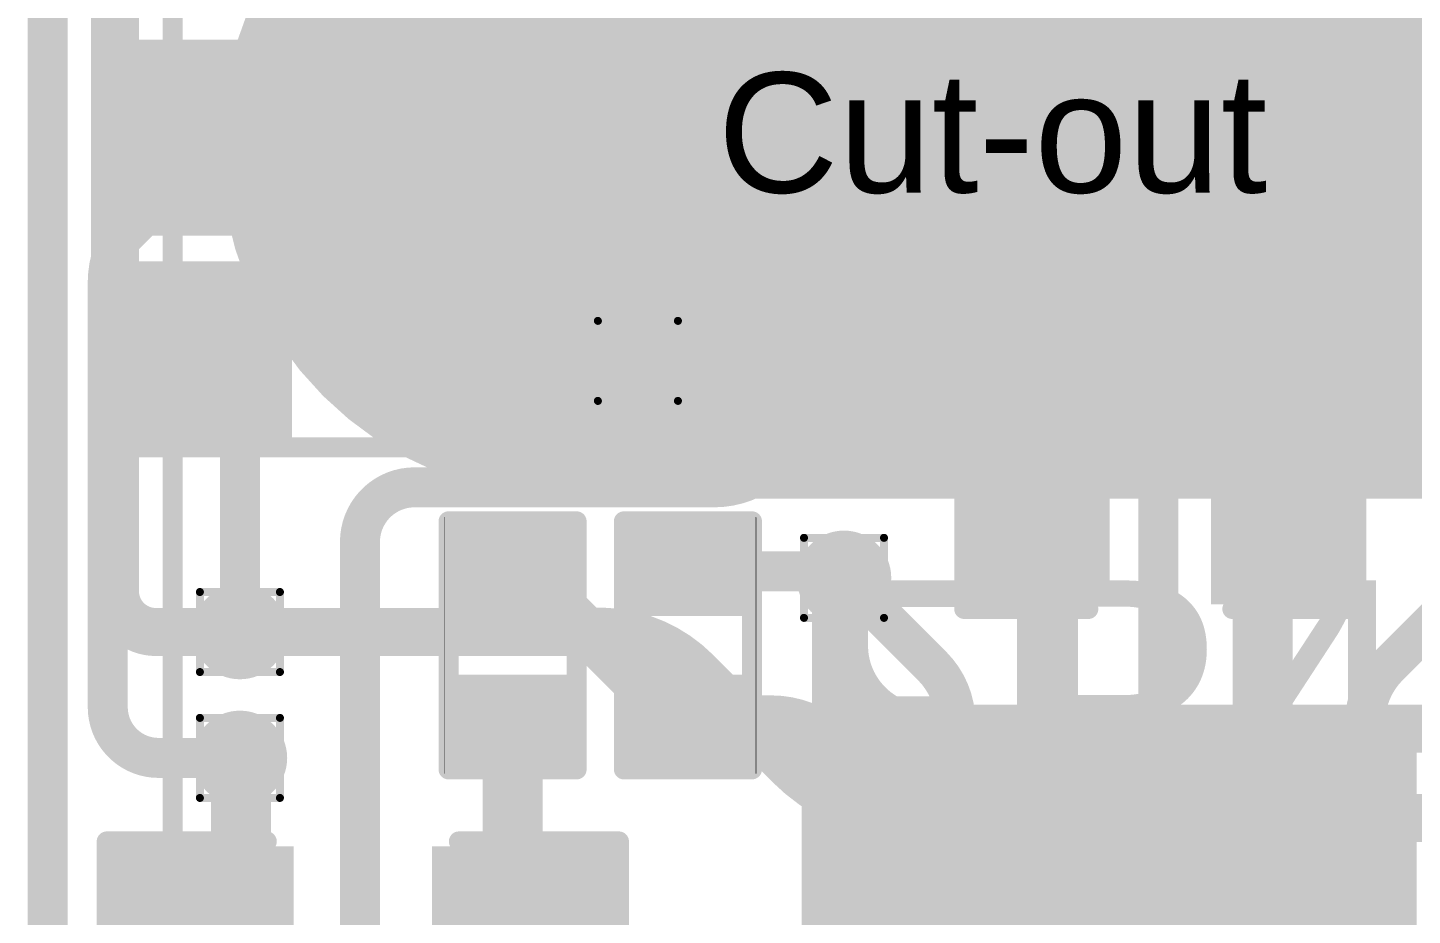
# Model space of a CAD drawing. Header units: inches. Extents: x 3 to 457, y -41 to 239.
# Drawn here: x 54.06 to 62.85, y 8.4 to 14.03 of the extents above; entities that cross this region are included whole.
import ezdxf

# ---------------------------------------------------------------- set-up
doc = ezdxf.new("R2010")
doc.units = ezdxf.units.IN
for name, color, linetype in [('Board Outline', 216, 'Continuous'), ('Bottom Layer', 5, 'Continuous'), ('Bottom Overlay', 54, 'Continuous'), ('Bottom Paste', 16, 'Continuous'), ('Bottom Solder', 6, 'Continuous'), ('Drill Drawing', 1, 'Continuous'), ('Fabrication', 76, 'Continuous'), ('Top Layer', 1, 'Continuous'), ('Top Overlay', 2, 'Continuous'), ('Top Paste', 8, 'Continuous'), ('Top Solder', 216, 'Continuous'), ('Via Holes', 16, 'Continuous')]:
    doc.layers.add(name, color=color, linetype=linetype)
doc.styles.add('Arial', font='', dxfattribs={"height": 0.2})
doc.styles.add('Arial Black_Bold', font='', dxfattribs={"height": 0.2})
doc.styles.get('Arial').set_extended_font_data('Arial')
doc.styles.get('Arial Black_Bold').set_extended_font_data('Arial Black', bold=True)

# ---------------------------------------------------------------- blocks, each defined once
blk = doc.blocks.new('S______B______10')
at = {"layer": 'Top Layer'}
for points in [[(-1.143, -0.4445), (-1.143, 0.4445), (-0.381, 0.4445), (-0.381, -0.4445)], [(0.381, -0.4445), (0.381, 0.4445), (1.143, 0.4445), (1.143, -0.4445)]]:
    blk.add_hatch(color=1, dxfattribs=at).paths.add_polyline_path(points)
at = {"layer": 'Top Paste'}
for points in [[(-1.143, -0.4445), (-1.143, 0.4445), (-0.381, 0.4445), (-0.381, -0.4445)], [(0.381, -0.4445), (0.381, 0.4445), (1.143, 0.4445), (1.143, -0.4445)]]:
    blk.add_hatch(color=8, dxfattribs=at).paths.add_polyline_path(points)
at = {"layer": 'Top Solder'}
for points in [[(-1.2446, -0.5461), (-1.2446, 0.5461), (-0.2794, 0.5461), (-0.2794, -0.5461)], [(0.2794, -0.5461), (0.2794, 0.5461), (1.2446, 0.5461), (1.2446, -0.5461)]]:
    blk.add_hatch(color=216, dxfattribs=at).paths.add_polyline_path(points)
at = {"layer": 'Top Overlay'}
for points in [[(-1.27, -0.5588, 0.127, 0.127, 0), (-1.27, 0.5588, 0.127, 0.127, 0)], [(-1.27, 0.5588, 0.127, 0.127, 0), (1.27, 0.5588, 0.127, 0.127, 0)], [(1.27, -0.5588, 0.127, 0.127, 0), (1.27, 0.5588, 0.127, 0.127, 0)], [(-1.27, -0.5588, 0.127, 0.127, 0), (1.27, -0.5588, 0.127, 0.127, 0)]]:
    blk.add_lwpolyline(points, format="xyseb", dxfattribs=at)
for points in [[(-1.30175, 0.5588, 0.0635, 0.0635, 1), (-1.23825, 0.5588, 0.0635, 0.0635, 1)], [(-1.30175, 0.5588, 0.0635, 0.0635, 1), (-1.23825, 0.5588, 0.0635, 0.0635, 1)], [(1.23825, 0.5588, 0.0635, 0.0635, 1), (1.30175, 0.5588, 0.0635, 0.0635, 1)], [(1.23825, 0.5588, 0.0635, 0.0635, 1), (1.30175, 0.5588, 0.0635, 0.0635, 1)], [(-1.30175, -0.5588, 0.0635, 0.0635, 1), (-1.23825, -0.5588, 0.0635, 0.0635, 1)], [(-1.30175, -0.5588, 0.0635, 0.0635, 1), (-1.23825, -0.5588, 0.0635, 0.0635, 1)], [(1.23825, -0.5588, 0.0635, 0.0635, 1), (1.30175, -0.5588, 0.0635, 0.0635, 1)], [(1.23825, -0.5588, 0.0635, 0.0635, 1), (1.30175, -0.5588, 0.0635, 0.0635, 1)]]:
    blk.add_lwpolyline(points, format="xyseb", close=True, dxfattribs=at)
blk = doc.blocks.new('S______B______11')
at = {"layer": 'Top Layer'}
for points in [[(-1.143, -0.4445), (-1.143, 0.4445), (-0.381, 0.4445), (-0.381, -0.4445)], [(0.381, -0.4445), (0.381, 0.4445), (1.143, 0.4445), (1.143, -0.4445)]]:
    blk.add_hatch(color=1, dxfattribs=at).paths.add_polyline_path(points)
at = {"layer": 'Top Paste'}
for points in [[(-1.143, -0.4445), (-1.143, 0.4445), (-0.381, 0.4445), (-0.381, -0.4445)], [(0.381, -0.4445), (0.381, 0.4445), (1.143, 0.4445), (1.143, -0.4445)]]:
    blk.add_hatch(color=8, dxfattribs=at).paths.add_polyline_path(points)
at = {"layer": 'Top Solder'}
for points in [[(-1.2446, -0.5461), (-1.2446, 0.5461), (-0.2794, 0.5461), (-0.2794, -0.5461)], [(0.2794, -0.5461), (0.2794, 0.5461), (1.2446, 0.5461), (1.2446, -0.5461)]]:
    blk.add_hatch(color=216, dxfattribs=at).paths.add_polyline_path(points)
at = {"layer": 'Top Overlay'}
for points in [[(-1.27, 0.5588, 0.127, 0.127, 0), (-1.27, -0.5588, 0.127, 0.127, 0)], [(1.27, 0.5588, 0.127, 0.127, 0), (-1.27, 0.5588, 0.127, 0.127, 0)], [(1.27, 0.5588, 0.127, 0.127, 0), (1.27, -0.5588, 0.127, 0.127, 0)], [(1.27, -0.5588, 0.127, 0.127, 0), (-1.27, -0.5588, 0.127, 0.127, 0)]]:
    blk.add_lwpolyline(points, format="xyseb", dxfattribs=at)
for points in [[(-1.30175, 0.5588, 0.0635, 0.0635, 1), (-1.23825, 0.5588, 0.0635, 0.0635, 1)], [(-1.30175, 0.5588, 0.0635, 0.0635, 1), (-1.23825, 0.5588, 0.0635, 0.0635, 1)], [(1.23825, 0.5588, 0.0635, 0.0635, 1), (1.30175, 0.5588, 0.0635, 0.0635, 1)], [(1.23825, 0.5588, 0.0635, 0.0635, 1), (1.30175, 0.5588, 0.0635, 0.0635, 1)], [(-1.30175, -0.5588, 0.0635, 0.0635, 1), (-1.23825, -0.5588, 0.0635, 0.0635, 1)], [(-1.30175, -0.5588, 0.0635, 0.0635, 1), (-1.23825, -0.5588, 0.0635, 0.0635, 1)], [(1.23825, -0.5588, 0.0635, 0.0635, 1), (1.30175, -0.5588, 0.0635, 0.0635, 1)], [(1.23825, -0.5588, 0.0635, 0.0635, 1), (1.30175, -0.5588, 0.0635, 0.0635, 1)]]:
    blk.add_lwpolyline(points, format="xyseb", close=True, dxfattribs=at)
blk = doc.blocks.new('SEMG_PAD_B_78')
at = {"layer": 'Bottom Layer'}
h = blk.add_hatch(color=5, dxfattribs=at)
edge = h.paths.add_edge_path()
edge.add_arc((-3.15, 0.0128), 2.1, 90, 270)
edge.add_line((-3.15, -2.0872), (3.15, -2.0872))
edge.add_arc((3.15, 0.0128), 2.1, 270, 450)
edge.add_line((3.15, 2.1128), (-3.15, 2.1128))
at = {"layer": 'Bottom Paste'}
h = blk.add_hatch(color=16, dxfattribs=at)
edge = h.paths.add_edge_path()
edge.add_arc((-3.15, 0.0128), 2.1, 90, 270)
edge.add_line((-3.15, -2.0872), (3.15, -2.0872))
edge.add_arc((3.15, 0.0128), 2.1, 270, 450)
edge.add_line((3.15, 2.1128), (-3.15, 2.1128))
at = {"layer": 'Bottom Solder'}
h = blk.add_hatch(color=6, dxfattribs=at)
edge = h.paths.add_edge_path()
edge.add_arc((-3.15, 0.0128), 2.2016, 90, 270)
edge.add_line((-3.15, -2.1888), (3.15, -2.1888))
edge.add_arc((3.15, 0.0128), 2.2016, 270, 450)
edge.add_line((3.15, 2.2144), (-3.15, 2.2144))
at = {"layer": 'Bottom Overlay'}
blk.add_lwpolyline([(5.6833, 10.9658, 0.127, 0.127, 0), (5.6833, -10.9656, 0.127, 0.127, 0)], format="xyseb", dxfattribs=at)
blk = doc.blocks.new('TSSOP_14_107')
at = {"layer": 'Top Layer'}
for points in [[(-3.65, 1.525), (-2.15, 1.525), (-2.15, 1.075), (-3.65, 1.075)], [(-3.65, 0.875), (-2.15, 0.875), (-2.15, 0.425), (-3.65, 0.425)], [(-3.65, 0.225), (-2.15, 0.225), (-2.15, -0.225), (-3.65, -0.225)], [(-3.65, -0.425), (-2.15, -0.425), (-2.15, -0.875), (-3.65, -0.875)], [(-3.65, -1.075), (-2.15, -1.075), (-2.15, -1.525), (-3.65, -1.525)], [(-3.65, -1.725), (-2.15, -1.725), (-2.15, -2.175), (-3.65, -2.175)]]:
    blk.add_hatch(color=1, dxfattribs=at).paths.add_polyline_path(points)
at = {"layer": 'Top Paste'}
for points in [[(-3.65, 1.525), (-2.15, 1.525), (-2.15, 1.075), (-3.65, 1.075)], [(-3.65, 0.875), (-2.15, 0.875), (-2.15, 0.425), (-3.65, 0.425)], [(-3.65, 0.225), (-2.15, 0.225), (-2.15, -0.225), (-3.65, -0.225)], [(-3.65, -0.425), (-2.15, -0.425), (-2.15, -0.875), (-3.65, -0.875)], [(-3.65, -1.075), (-2.15, -1.075), (-2.15, -1.525), (-3.65, -1.525)], [(-3.65, -1.725), (-2.15, -1.725), (-2.15, -2.175), (-3.65, -2.175)]]:
    blk.add_hatch(color=8, dxfattribs=at).paths.add_polyline_path(points)
at = {"layer": 'Top Solder'}
for points in [[(-3.7516, 1.6266), (-2.0484, 1.6266), (-2.0484, 0.9734), (-3.7516, 0.9734)], [(-3.7516, 0.9766), (-2.0484, 0.9766), (-2.0484, 0.3234), (-3.7516, 0.3234)], [(-3.7516, 0.3266), (-2.0484, 0.3266), (-2.0484, -0.3266), (-3.7516, -0.3266)], [(-3.7516, -0.3234), (-2.0484, -0.3234), (-2.0484, -0.9766), (-3.7516, -0.9766)], [(-3.7516, -0.9734), (-2.0484, -0.9734), (-2.0484, -1.6266), (-3.7516, -1.6266)], [(-3.7516, -1.6234), (-2.0484, -1.6234), (-2.0484, -2.2766), (-3.7516, -2.2766)]]:
    blk.add_hatch(color=216, dxfattribs=at).paths.add_polyline_path(points)
blk = doc.blocks.new('R___0402_164')
at = {"layer": 'Top Layer'}
for points in [[(-0.6985, -0.3175), (-0.6985, 0.3175), (-0.2413, 0.3175), (-0.2413, -0.3175)], [(0.2413, -0.3175), (0.2413, 0.3175), (0.6985, 0.3175), (0.6985, -0.3175)]]:
    blk.add_hatch(color=1, dxfattribs=at).paths.add_polyline_path(points)
at = {"layer": 'Top Paste'}
for points in [[(-0.6985, -0.3175), (-0.6985, 0.3175), (-0.2413, 0.3175), (-0.2413, -0.3175)], [(0.2413, -0.3175), (0.2413, 0.3175), (0.6985, 0.3175), (0.6985, -0.3175)]]:
    blk.add_hatch(color=8, dxfattribs=at).paths.add_polyline_path(points)
at = {"layer": 'Top Solder'}
for points in [[(-0.7535, -0.3725), (-0.7535, 0.3725), (-0.1863, 0.3725), (-0.1863, -0.3725)], [(0.1863, -0.3725), (0.1863, 0.3725), (0.7535, 0.3725), (0.7535, -0.3725)]]:
    blk.add_hatch(color=216, dxfattribs=at).paths.add_polyline_path(points)
at = {"layer": 'Top Overlay'}
for points in [[(0.7874, 0.4064, 0.127, 0.127, 0), (-0.7874, 0.4064, 0.127, 0.127, 0)], [(-0.7874, -0.4064, 0.127, 0.127, 0), (-0.7874, 0.4064, 0.127, 0.127, 0)], [(0.7874, -0.4064, 0.127, 0.127, 0), (0.7874, 0.4064, 0.127, 0.127, 0)], [(0.7874, -0.4064, 0.127, 0.127, 0), (-0.7874, -0.4064, 0.127, 0.127, 0)], [(0.8128, -0.4318, 0.00323, 0.00323, 0), (-0.8128, -0.4318, 0.00323, 0.00323, 0)]]:
    blk.add_lwpolyline(points, format="xyseb", dxfattribs=at)
for points in [[(-0.8191, 0.4064, 0.0635, 0.0635, 1), (-0.7556, 0.4064, 0.0635, 0.0635, 1)], [(-0.8191, 0.4064, 0.0635, 0.0635, 1), (-0.7556, 0.4064, 0.0635, 0.0635, 1)], [(0.7556, 0.4064, 0.0635, 0.0635, 1), (0.8191, 0.4064, 0.0635, 0.0635, 1)], [(0.7556, 0.4064, 0.0635, 0.0635, 1), (0.8191, 0.4064, 0.0635, 0.0635, 1)], [(-0.8191, -0.4064, 0.0635, 0.0635, 1), (-0.7556, -0.4064, 0.0635, 0.0635, 1)], [(-0.8191, -0.4064, 0.0635, 0.0635, 1), (-0.7556, -0.4064, 0.0635, 0.0635, 1)], [(0.7556, -0.4064, 0.0635, 0.0635, 1), (0.8191, -0.4064, 0.0635, 0.0635, 1)], [(0.7556, -0.4064, 0.0635, 0.0635, 1), (0.8191, -0.4064, 0.0635, 0.0635, 1)], [(-0.8136, -0.4318, 0.00161, 0.00161, 1), (-0.812, -0.4318, 0.00161, 0.00161, 1)], [(0.812, -0.4318, 0.00161, 0.00161, 1), (0.8136, -0.4318, 0.00161, 0.00161, 1)]]:
    blk.add_lwpolyline(points, format="xyseb", close=True, dxfattribs=at)
blk = doc.blocks.new('R___0402_169')
at = {"layer": 'Top Layer'}
for points in [[(-0.6985, -0.3175), (-0.6985, 0.3175), (-0.2413, 0.3175), (-0.2413, -0.3175)], [(0.2413, -0.3175), (0.2413, 0.3175), (0.6985, 0.3175), (0.6985, -0.3175)]]:
    blk.add_hatch(color=1, dxfattribs=at).paths.add_polyline_path(points)
at = {"layer": 'Top Paste'}
for points in [[(-0.6985, -0.3175), (-0.6985, 0.3175), (-0.2413, 0.3175), (-0.2413, -0.3175)], [(0.2413, -0.3175), (0.2413, 0.3175), (0.6985, 0.3175), (0.6985, -0.3175)]]:
    blk.add_hatch(color=8, dxfattribs=at).paths.add_polyline_path(points)
at = {"layer": 'Top Solder'}
for points in [[(-0.7535, -0.3725), (-0.7535, 0.3725), (-0.1863, 0.3725), (-0.1863, -0.3725)], [(0.1863, -0.3725), (0.1863, 0.3725), (0.7535, 0.3725), (0.7535, -0.3725)]]:
    blk.add_hatch(color=216, dxfattribs=at).paths.add_polyline_path(points)
at = {"layer": 'Top Overlay'}
for points in [[(-0.7874, 0.4064, 0.127, 0.127, 0), (0.7874, 0.4064, 0.127, 0.127, 0)], [(-0.7874, 0.4064, 0.127, 0.127, 0), (-0.7874, -0.4064, 0.127, 0.127, 0)], [(0.7874, 0.4064, 0.127, 0.127, 0), (0.7874, -0.4064, 0.127, 0.127, 0)], [(-0.7874, -0.4064, 0.127, 0.127, 0), (0.7874, -0.4064, 0.127, 0.127, 0)], [(-0.8128, -0.4318, 0.00323, 0.00323, 0), (0.8128, -0.4318, 0.00323, 0.00323, 0)]]:
    blk.add_lwpolyline(points, format="xyseb", dxfattribs=at)
for points in [[(-0.8191, 0.4064, 0.0635, 0.0635, 1), (-0.7556, 0.4064, 0.0635, 0.0635, 1)], [(-0.8191, 0.4064, 0.0635, 0.0635, 1), (-0.7556, 0.4064, 0.0635, 0.0635, 1)], [(0.7556, 0.4064, 0.0635, 0.0635, 1), (0.8191, 0.4064, 0.0635, 0.0635, 1)], [(0.7556, 0.4064, 0.0635, 0.0635, 1), (0.8191, 0.4064, 0.0635, 0.0635, 1)], [(-0.8191, -0.4064, 0.0635, 0.0635, 1), (-0.7556, -0.4064, 0.0635, 0.0635, 1)], [(-0.8191, -0.4064, 0.0635, 0.0635, 1), (-0.7556, -0.4064, 0.0635, 0.0635, 1)], [(0.7556, -0.4064, 0.0635, 0.0635, 1), (0.8191, -0.4064, 0.0635, 0.0635, 1)], [(0.7556, -0.4064, 0.0635, 0.0635, 1), (0.8191, -0.4064, 0.0635, 0.0635, 1)], [(-0.8136, -0.4318, 0.00161, 0.00161, 1), (-0.812, -0.4318, 0.00161, 0.00161, 1)], [(0.812, -0.4318, 0.00161, 0.00161, 1), (0.8136, -0.4318, 0.00161, 0.00161, 1)]]:
    blk.add_lwpolyline(points, format="xyseb", close=True, dxfattribs=at)
blk = doc.blocks.new('C___0805_259')
at = {"layer": 'Top Layer'}
for points in [[(-1.524, 0.762), (-0.508, 0.762), (-0.508, -0.762), (-1.524, -0.762)], [(0.508, 0.762), (1.524, 0.762), (1.524, -0.762), (0.508, -0.762)]]:
    blk.add_hatch(color=1, dxfattribs=at).paths.add_polyline_path(points)
at = {"layer": 'Top Paste'}
for points in [[(-1.524, 0.762), (-0.508, 0.762), (-0.508, -0.762), (-1.524, -0.762)], [(0.508, 0.762), (1.524, 0.762), (1.524, -0.762), (0.508, -0.762)]]:
    blk.add_hatch(color=8, dxfattribs=at).paths.add_polyline_path(points)
at = {"layer": 'Top Solder'}
for points in [[(-1.594, 0.832), (-0.438, 0.832), (-0.438, -0.832), (-1.594, -0.832)], [(0.438, 0.832), (1.594, 0.832), (1.594, -0.832), (0.438, -0.832)]]:
    blk.add_hatch(color=216, dxfattribs=at).paths.add_polyline_path(points)
at = {"layer": 'Top Overlay'}
for points in [[(-1.6256, 0.8636, 0.127, 0.127, 0), (-1.6256, -0.8636, 0.127, 0.127, 0)], [(-0.6096, 0.8636, 0.127, 0.127, 0), (-1.6256, 0.8636, 0.127, 0.127, 0)], [(1.6256, 0.8636, 0.127, 0.127, 0), (0.6096, 0.8636, 0.127, 0.127, 0)], [(1.6256, 0.8636, 0.127, 0.127, 0), (1.6256, -0.8636, 0.127, 0.127, 0)], [(-0.6096, -0.8636, 0.127, 0.127, 0), (-1.6256, -0.8636, 0.127, 0.127, 0)], [(1.6256, -0.8636, 0.127, 0.127, 0), (0.6096, -0.8636, 0.127, 0.127, 0)]]:
    blk.add_lwpolyline(points, format="xyseb", dxfattribs=at)
for points in [[(-1.6574, 0.8636, 0.0635, 0.0635, 1), (-1.5939, 0.8636, 0.0635, 0.0635, 1)], [(-1.6574, 0.8636, 0.0635, 0.0635, 1), (-1.5939, 0.8636, 0.0635, 0.0635, 1)], [(-0.6413, 0.8636, 0.0635, 0.0635, 1), (-0.5778, 0.8636, 0.0635, 0.0635, 1)], [(0.5779, 0.8636, 0.0635, 0.0635, 1), (0.6414, 0.8636, 0.0635, 0.0635, 1)], [(1.5938, 0.8636, 0.0635, 0.0635, 1), (1.6574, 0.8636, 0.0635, 0.0635, 1)], [(1.5938, 0.8636, 0.0635, 0.0635, 1), (1.6574, 0.8636, 0.0635, 0.0635, 1)], [(-1.6574, -0.8636, 0.0635, 0.0635, 1), (-1.5939, -0.8636, 0.0635, 0.0635, 1)], [(-1.6574, -0.8636, 0.0635, 0.0635, 1), (-1.5939, -0.8636, 0.0635, 0.0635, 1)], [(-0.6413, -0.8636, 0.0635, 0.0635, 1), (-0.5778, -0.8636, 0.0635, 0.0635, 1)], [(0.5779, -0.8636, 0.0635, 0.0635, 1), (0.6414, -0.8636, 0.0635, 0.0635, 1)], [(1.5938, -0.8636, 0.0635, 0.0635, 1), (1.6574, -0.8636, 0.0635, 0.0635, 1)], [(1.5938, -0.8636, 0.0635, 0.0635, 1), (1.6574, -0.8636, 0.0635, 0.0635, 1)]]:
    blk.add_lwpolyline(points, format="xyseb", close=True, dxfattribs=at)
blk = doc.blocks.new('C___0603_263')
at = {"layer": 'Top Layer'}
for points in [[(-0.381, 0.4445), (-0.381, -0.4445), (-1.143, -0.4445), (-1.143, 0.4445)], [(1.143, 0.4445), (1.143, -0.4445), (0.381, -0.4445), (0.381, 0.4445)]]:
    blk.add_hatch(color=1, dxfattribs=at).paths.add_polyline_path(points)
at = {"layer": 'Top Paste'}
for points in [[(-0.381, 0.4445), (-0.381, -0.4445), (-1.143, -0.4445), (-1.143, 0.4445)], [(1.143, 0.4445), (1.143, -0.4445), (0.381, -0.4445), (0.381, 0.4445)]]:
    blk.add_hatch(color=8, dxfattribs=at).paths.add_polyline_path(points)
at = {"layer": 'Top Solder'}
for points in [[(-0.321, 0.5045), (-0.321, -0.5045), (-1.203, -0.5045), (-1.203, 0.5045)], [(1.203, 0.5045), (1.203, -0.5045), (0.321, -0.5045), (0.321, 0.5045)]]:
    blk.add_hatch(color=216, dxfattribs=at).paths.add_polyline_path(points)
at = {"layer": 'Top Overlay'}
for points in [[(-0.4572, 0.5334, 0.127, 0.127, 0), (-1.2446, 0.5334, 0.127, 0.127, 0)], [(-1.2446, 0.5334, 0.127, 0.127, 0), (-1.2446, -0.5334, 0.127, 0.127, 0)], [(1.2446, 0.5334, 0.127, 0.127, 0), (0.4572, 0.5334, 0.127, 0.127, 0)], [(1.2446, 0.5334, 0.127, 0.127, 0), (1.2446, -0.5334, 0.127, 0.127, 0)], [(-0.4572, -0.5334, 0.127, 0.127, 0), (-1.2446, -0.5334, 0.127, 0.127, 0)], [(1.2446, -0.5334, 0.127, 0.127, 0), (0.4572, -0.5334, 0.127, 0.127, 0)]]:
    blk.add_lwpolyline(points, format="xyseb", dxfattribs=at)
for points in [[(-1.2764, 0.5334, 0.0635, 0.0635, 1), (-1.2128, 0.5334, 0.0635, 0.0635, 1)], [(-1.2764, 0.5334, 0.0635, 0.0635, 1), (-1.2128, 0.5334, 0.0635, 0.0635, 1)], [(-0.4889, 0.5334, 0.0635, 0.0635, 1), (-0.4254, 0.5334, 0.0635, 0.0635, 1)], [(0.4254, 0.5334, 0.0635, 0.0635, 1), (0.4889, 0.5334, 0.0635, 0.0635, 1)], [(1.2128, 0.5334, 0.0635, 0.0635, 1), (1.2764, 0.5334, 0.0635, 0.0635, 1)], [(1.2128, 0.5334, 0.0635, 0.0635, 1), (1.2764, 0.5334, 0.0635, 0.0635, 1)], [(-1.2764, -0.5334, 0.0635, 0.0635, 1), (-1.2128, -0.5334, 0.0635, 0.0635, 1)], [(-1.2764, -0.5334, 0.0635, 0.0635, 1), (-1.2128, -0.5334, 0.0635, 0.0635, 1)], [(-0.4889, -0.5334, 0.0635, 0.0635, 1), (-0.4254, -0.5334, 0.0635, 0.0635, 1)], [(0.4254, -0.5334, 0.0635, 0.0635, 1), (0.4889, -0.5334, 0.0635, 0.0635, 1)], [(1.2128, -0.5334, 0.0635, 0.0635, 1), (1.2764, -0.5334, 0.0635, 0.0635, 1)], [(1.2128, -0.5334, 0.0635, 0.0635, 1), (1.2764, -0.5334, 0.0635, 0.0635, 1)]]:
    blk.add_lwpolyline(points, format="xyseb", close=True, dxfattribs=at)
blk = doc.blocks.new('____0402_265')
at = {"layer": 'Top Layer'}
for points in [[(-0.6985, -0.3175), (-0.6985, 0.3175), (-0.2413, 0.3175), (-0.2413, -0.3175)], [(0.2413, -0.3175), (0.2413, 0.3175), (0.6985, 0.3175), (0.6985, -0.3175)]]:
    blk.add_hatch(color=1, dxfattribs=at).paths.add_polyline_path(points)
at = {"layer": 'Top Paste'}
for points in [[(-0.6985, -0.3175), (-0.6985, 0.3175), (-0.2413, 0.3175), (-0.2413, -0.3175)], [(0.2413, -0.3175), (0.2413, 0.3175), (0.6985, 0.3175), (0.6985, -0.3175)]]:
    blk.add_hatch(color=8, dxfattribs=at).paths.add_polyline_path(points)
at = {"layer": 'Top Solder'}
for points in [[(-0.7585, -0.3775), (-0.7585, 0.3775), (-0.1813, 0.3775), (-0.1813, -0.3775)], [(0.1813, -0.3775), (0.1813, 0.3775), (0.7585, 0.3775), (0.7585, -0.3775)]]:
    blk.add_hatch(color=216, dxfattribs=at).paths.add_polyline_path(points)
at = {"layer": 'Top Overlay'}
for points in [[(-0.7874, 0.4064, 0.127, 0.127, 0), (-0.7874, -0.4064, 0.127, 0.127, 0)], [(-0.2794, 0.4064, 0.127, 0.127, 0), (-0.7874, 0.4064, 0.127, 0.127, 0)], [(0.7874, 0.4064, 0.127, 0.127, 0), (0.2794, 0.4064, 0.127, 0.127, 0)], [(0.7874, 0.4064, 0.127, 0.127, 0), (0.7874, -0.4064, 0.127, 0.127, 0)], [(-0.2794, -0.4064, 0.127, 0.127, 0), (-0.7874, -0.4064, 0.127, 0.127, 0)], [(0.7874, -0.4064, 0.127, 0.127, 0), (0.2794, -0.4064, 0.127, 0.127, 0)]]:
    blk.add_lwpolyline(points, format="xyseb", dxfattribs=at)
for points in [[(-0.8191, 0.4064, 0.0635, 0.0635, 1), (-0.7556, 0.4064, 0.0635, 0.0635, 1)], [(-0.8191, 0.4064, 0.0635, 0.0635, 1), (-0.7556, 0.4064, 0.0635, 0.0635, 1)], [(-0.3111, 0.4064, 0.0635, 0.0635, 1), (-0.2477, 0.4064, 0.0635, 0.0635, 1)], [(0.2477, 0.4064, 0.0635, 0.0635, 1), (0.3112, 0.4064, 0.0635, 0.0635, 1)], [(0.7556, 0.4064, 0.0635, 0.0635, 1), (0.8191, 0.4064, 0.0635, 0.0635, 1)], [(0.7556, 0.4064, 0.0635, 0.0635, 1), (0.8191, 0.4064, 0.0635, 0.0635, 1)], [(-0.8191, -0.4064, 0.0635, 0.0635, 1), (-0.7556, -0.4064, 0.0635, 0.0635, 1)], [(-0.8191, -0.4064, 0.0635, 0.0635, 1), (-0.7556, -0.4064, 0.0635, 0.0635, 1)], [(-0.3111, -0.4064, 0.0635, 0.0635, 1), (-0.2477, -0.4064, 0.0635, 0.0635, 1)], [(0.2477, -0.4064, 0.0635, 0.0635, 1), (0.3112, -0.4064, 0.0635, 0.0635, 1)], [(0.7556, -0.4064, 0.0635, 0.0635, 1), (0.8191, -0.4064, 0.0635, 0.0635, 1)], [(0.7556, -0.4064, 0.0635, 0.0635, 1), (0.8191, -0.4064, 0.0635, 0.0635, 1)]]:
    blk.add_lwpolyline(points, format="xyseb", close=True, dxfattribs=at)

msp = doc.modelspace()

# ---------------------------------------------------------------- hatches: boundary and pattern name
at = {"layer": 'Bottom Layer'}
h = msp.add_hatch(color=5, dxfattribs=at)
edge = h.paths.add_edge_path()
edge.add_arc((57.934, 11.9183), 0.3, 0, 360)
h = msp.add_hatch(color=5, dxfattribs=at)
edge = h.paths.add_edge_path()
edge.add_arc((59.2421, 10.541), 0.3, 0, 360)
h = msp.add_hatch(color=5, dxfattribs=at)
edge = h.paths.add_edge_path()
edge.add_arc((55.4079, 10.1972), 0.3, 0, 360)
h = msp.add_hatch(color=5, dxfattribs=at)
edge = h.paths.add_edge_path()
edge.add_arc((55.4079, 9.398), 0.3, 0, 360)
at = {"layer": 'Top Layer'}
msp.add_hatch(color=1, dxfattribs=at).paths.add_polyline_path([(61.9484, 12.4136), (62.5898, 12.4136), (62.5898, 13.0486), (61.9484, 13.0486)])
h = msp.add_hatch(color=1, dxfattribs=at)
edge = h.paths.add_edge_path()
edge.add_arc((57.934, 11.9183), 0.3, 0, 360)
h = msp.add_hatch(color=1, dxfattribs=at)
edge = h.paths.add_edge_path()
edge.add_arc((59.2421, 10.541), 0.3, 0, 360)
h = msp.add_hatch(color=1, dxfattribs=at)
edge = h.paths.add_edge_path()
edge.add_arc((55.4079, 10.1972), 0.3, 0, 360)
h = msp.add_hatch(color=1, dxfattribs=at)
edge = h.paths.add_edge_path()
edge.add_arc((55.4079, 9.398), 0.3, 0, 360)
at = {"layer": 'Via Holes'}
h = msp.add_hatch(color=7, dxfattribs=at)
edge = h.paths.add_edge_path()
edge.add_arc((57.934, 11.9183), 0.15, 0, 360)
h = msp.add_hatch(color=7, dxfattribs=at)
edge = h.paths.add_edge_path()
edge.add_arc((59.2421, 10.541), 0.15, 0, 360)
h = msp.add_hatch(color=7, dxfattribs=at)
edge = h.paths.add_edge_path()
edge.add_arc((55.4079, 10.1972), 0.15, 0, 360)
h = msp.add_hatch(color=7, dxfattribs=at)
edge = h.paths.add_edge_path()
edge.add_arc((55.4079, 9.398), 0.15, 0, 360)

# ---------------------------------------------------------------- linework, layer by layer
at = {"layer": 'Board Outline'}
msp.add_lwpolyline([(54.1879, 2.3169, 0.127, 0.127, 0), (54.188, 24.1726, 0.127, 0.127, 0)], format="xyseb", dxfattribs=at)
at = {"layer": 'Bottom Layer'}
for points in [[(54.6145, 10.4572, 0.3048, 0.3048, 0), (54.6145, 16.9572, 0.3048, 0.3048, 0)], [(59.2421, 10.1105, 0.3048, 0.3048, 0), (59.2421, 10.541, 0.3048, 0.3048, 0)], [(54.8745, 10.1972, 0.3048, 0.3048, -0.414214), (54.6145, 10.4572, 0.3048, 0.3048, 0)], [(54.8745, 10.1972, 0.3048, 0.3048, 0), (55.4079, 10.1972, 0.3048, 0.3048, 0)], [(55.4079, 10.1972, 0.3048, 0.3048, 0), (57.6117, 10.1972, 0.3048, 0.3048, 0)], [(57.6117, 10.1972, 0.3048, 0.3048, 0), (57.6547, 10.1989, 0.3048, 0.3048, 0)], [(57.6547, 10.1989, 0.3048, 0.3048, -0.209443), (58.3021, 9.9458, 0.3048, 0.3048, 0)], [(59.7679, 9.5846, 0.3048, 0.3048, -0.414214), (59.2421, 10.1105, 0.3048, 0.3048, 0)], [(58.3021, 9.9458, 0.3048, 0.3048, 0), (58.8931, 9.3548, 0.3048, 0.3048, 0)], [(59.7679, 9.5846, 0.3048, 0.3048, 0), (65.4148, 9.5846, 0.3048, 0.3048, 0)], [(55.4148, 6.1881, 0.381, 0.381, 0), (55.4148, 9.398, 0.381, 0.381, 0)], [(59.7059, 9.017, 0.3048, 0.3048, -0.199559), (58.8931, 9.3549, 0.3048, 0.3048, 0)], [(59.7059, 9.017, 0.3048, 0.3048, 0), (64.6535, 9.017, 0.3048, 0.3048, 0)]]:
    msp.add_lwpolyline(points, format="xyseb", dxfattribs=at)
for points in [[(59.1659, 10.541, 0.1524, 0.1524, 1), (59.3183, 10.541, 0.1524, 0.1524, 1)], [(54.5383, 10.4572, 0.1524, 0.1524, 1), (54.6907, 10.4572, 0.1524, 0.1524, 1)], [(54.5383, 10.4572, 0.1524, 0.1524, 1), (54.6907, 10.4572, 0.1524, 0.1524, 1)], [(54.7983, 10.1972, 0.1524, 0.1524, 1), (54.9507, 10.1972, 0.1524, 0.1524, 1)], [(54.7983, 10.1972, 0.1524, 0.1524, 1), (54.9507, 10.1972, 0.1524, 0.1524, 1)], [(55.3317, 10.1972, 0.1524, 0.1524, 1), (55.4841, 10.1972, 0.1524, 0.1524, 1)], [(55.3317, 10.1972, 0.1524, 0.1524, 1), (55.4841, 10.1972, 0.1524, 0.1524, 1)], [(57.5355, 10.1972, 0.1524, 0.1524, 1), (57.6879, 10.1972, 0.1524, 0.1524, 1)], [(57.5355, 10.1972, 0.1524, 0.1524, 1), (57.6879, 10.1972, 0.1524, 0.1524, 1)], [(57.5785, 10.1989, 0.1524, 0.1524, 1), (57.7309, 10.1989, 0.1524, 0.1524, 1)], [(57.5785, 10.1989, 0.1524, 0.1524, 1), (57.7309, 10.1989, 0.1524, 0.1524, 1)], [(59.1659, 10.1105, 0.1524, 0.1524, 1), (59.3183, 10.1105, 0.1524, 0.1524, 1)], [(59.1659, 10.1105, 0.1524, 0.1524, 1), (59.3183, 10.1105, 0.1524, 0.1524, 1)], [(58.2259, 9.9458, 0.1524, 0.1524, 1), (58.3783, 9.9458, 0.1524, 0.1524, 1)], [(58.2259, 9.9458, 0.1524, 0.1524, 1), (58.3783, 9.9458, 0.1524, 0.1524, 1)], [(59.6917, 9.5846, 0.1524, 0.1524, 1), (59.8441, 9.5846, 0.1524, 0.1524, 1)], [(59.6917, 9.5846, 0.1524, 0.1524, 1), (59.8441, 9.5846, 0.1524, 0.1524, 1)], [(55.3195, 9.398, 0.1905, 0.1905, 1), (55.51, 9.398, 0.1905, 0.1905, 1)], [(58.8169, 9.3549, 0.1524, 0.1524, 1), (58.9693, 9.3549, 0.1524, 0.1524, 1)], [(58.8169, 9.3548, 0.1524, 0.1524, 1), (58.9693, 9.3548, 0.1524, 0.1524, 1)], [(59.6297, 9.017, 0.1524, 0.1524, 1), (59.7821, 9.017, 0.1524, 0.1524, 1)], [(59.6297, 9.017, 0.1524, 0.1524, 1), (59.7821, 9.017, 0.1524, 0.1524, 1)]]:
    msp.add_lwpolyline(points, format="xyseb", close=True, dxfattribs=at)
at = {"layer": 'Drill Drawing'}
for points in [[(57.68, 12.1723, 0.0508, 0.0508, 0), (58.188, 12.1723, 0.0508, 0.0508, 0)], [(57.68, 11.6643, 0.0508, 0.0508, 0), (57.68, 12.1723, 0.0508, 0.0508, 0)], [(58.188, 11.6643, 0.0508, 0.0508, 0), (58.188, 12.1723, 0.0508, 0.0508, 0)], [(57.68, 11.6643, 0.0508, 0.0508, 0), (58.188, 11.6643, 0.0508, 0.0508, 0)], [(58.9881, 10.795, 0.0508, 0.0508, 0), (59.4961, 10.795, 0.0508, 0.0508, 0)], [(58.9881, 10.287, 0.0508, 0.0508, 0), (58.9881, 10.795, 0.0508, 0.0508, 0)], [(59.4961, 10.287, 0.0508, 0.0508, 0), (59.4961, 10.795, 0.0508, 0.0508, 0)], [(55.1539, 10.4512, 0.0508, 0.0508, 0), (55.6619, 10.4512, 0.0508, 0.0508, 0)], [(55.1539, 9.9432, 0.0508, 0.0508, 0), (55.1539, 10.4512, 0.0508, 0.0508, 0)], [(55.6619, 9.9432, 0.0508, 0.0508, 0), (55.6619, 10.4512, 0.0508, 0.0508, 0)], [(58.9881, 10.287, 0.0508, 0.0508, 0), (59.4961, 10.287, 0.0508, 0.0508, 0)], [(55.1539, 9.9432, 0.0508, 0.0508, 0), (55.6619, 9.9432, 0.0508, 0.0508, 0)], [(55.1539, 9.652, 0.0508, 0.0508, 0), (55.6619, 9.652, 0.0508, 0.0508, 0)], [(55.1539, 9.144, 0.0508, 0.0508, 0), (55.1539, 9.652, 0.0508, 0.0508, 0)], [(55.6619, 9.144, 0.0508, 0.0508, 0), (55.6619, 9.652, 0.0508, 0.0508, 0)], [(55.1539, 9.144, 0.0508, 0.0508, 0), (55.6619, 9.144, 0.0508, 0.0508, 0)]]:
    msp.add_lwpolyline(points, format="xyseb", dxfattribs=at)
for points in [[(57.6673, 12.1723, 0.0254, 0.0254, 1), (57.6927, 12.1723, 0.0254, 0.0254, 1)], [(57.6673, 12.1723, 0.0254, 0.0254, 1), (57.6927, 12.1723, 0.0254, 0.0254, 1)], [(58.1753, 12.1723, 0.0254, 0.0254, 1), (58.2007, 12.1723, 0.0254, 0.0254, 1)], [(58.1753, 12.1723, 0.0254, 0.0254, 1), (58.2007, 12.1723, 0.0254, 0.0254, 1)], [(57.6673, 11.6643, 0.0254, 0.0254, 1), (57.6927, 11.6643, 0.0254, 0.0254, 1)], [(57.6673, 11.6643, 0.0254, 0.0254, 1), (57.6927, 11.6643, 0.0254, 0.0254, 1)], [(58.1753, 11.6643, 0.0254, 0.0254, 1), (58.2007, 11.6643, 0.0254, 0.0254, 1)], [(58.1753, 11.6643, 0.0254, 0.0254, 1), (58.2007, 11.6643, 0.0254, 0.0254, 1)], [(58.9754, 10.795, 0.0254, 0.0254, 1), (59.0008, 10.795, 0.0254, 0.0254, 1)], [(58.9754, 10.795, 0.0254, 0.0254, 1), (59.0008, 10.795, 0.0254, 0.0254, 1)], [(59.4834, 10.795, 0.0254, 0.0254, 1), (59.5088, 10.795, 0.0254, 0.0254, 1)], [(59.4834, 10.795, 0.0254, 0.0254, 1), (59.5088, 10.795, 0.0254, 0.0254, 1)], [(55.1412, 10.4512, 0.0254, 0.0254, 1), (55.1666, 10.4512, 0.0254, 0.0254, 1)], [(55.1412, 10.4512, 0.0254, 0.0254, 1), (55.1666, 10.4512, 0.0254, 0.0254, 1)], [(55.6492, 10.4512, 0.0254, 0.0254, 1), (55.6746, 10.4512, 0.0254, 0.0254, 1)], [(55.6492, 10.4512, 0.0254, 0.0254, 1), (55.6746, 10.4512, 0.0254, 0.0254, 1)], [(58.9754, 10.287, 0.0254, 0.0254, 1), (59.0008, 10.287, 0.0254, 0.0254, 1)], [(58.9754, 10.287, 0.0254, 0.0254, 1), (59.0008, 10.287, 0.0254, 0.0254, 1)], [(59.4834, 10.287, 0.0254, 0.0254, 1), (59.5088, 10.287, 0.0254, 0.0254, 1)], [(59.4834, 10.287, 0.0254, 0.0254, 1), (59.5088, 10.287, 0.0254, 0.0254, 1)], [(55.1412, 9.9432, 0.0254, 0.0254, 1), (55.1666, 9.9432, 0.0254, 0.0254, 1)], [(55.1412, 9.9432, 0.0254, 0.0254, 1), (55.1666, 9.9432, 0.0254, 0.0254, 1)], [(55.6492, 9.9432, 0.0254, 0.0254, 1), (55.6746, 9.9432, 0.0254, 0.0254, 1)], [(55.6492, 9.9432, 0.0254, 0.0254, 1), (55.6746, 9.9432, 0.0254, 0.0254, 1)], [(55.1412, 9.652, 0.0254, 0.0254, 1), (55.1666, 9.652, 0.0254, 0.0254, 1)], [(55.1412, 9.652, 0.0254, 0.0254, 1), (55.1666, 9.652, 0.0254, 0.0254, 1)], [(55.6492, 9.652, 0.0254, 0.0254, 1), (55.6746, 9.652, 0.0254, 0.0254, 1)], [(55.6492, 9.652, 0.0254, 0.0254, 1), (55.6746, 9.652, 0.0254, 0.0254, 1)], [(55.1412, 9.144, 0.0254, 0.0254, 1), (55.1666, 9.144, 0.0254, 0.0254, 1)], [(55.1412, 9.144, 0.0254, 0.0254, 1), (55.1666, 9.144, 0.0254, 0.0254, 1)], [(55.6492, 9.144, 0.0254, 0.0254, 1), (55.6746, 9.144, 0.0254, 0.0254, 1)], [(55.6492, 9.144, 0.0254, 0.0254, 1), (55.6746, 9.144, 0.0254, 0.0254, 1)]]:
    msp.add_lwpolyline(points, format="xyseb", close=True, dxfattribs=at)
at = {"layer": 'Fabrication'}
for points in [[(54.1879, 2.3169, 0.254, 0.254, 0), (54.188, 24.1726, 0.254, 0.254, 0)], [(55.4108, 13.2703, 0.254, 0.254, -0.198912), (56.0259, 14.7553, 0.254, 0.254, 0)], [(56.0259, 11.7854, 0.254, 0.254, -0.198912), (55.4108, 13.2703, 0.254, 0.254, 0)], [(57.5108, 11.1703, 0.254, 0.254, -0.198912), (56.0259, 11.7854, 0.254, 0.254, 0)], [(57.5108, 11.1703, 0.254, 0.254, 0), (63.8188, 11.1703, 0.254, 0.254, 0)]]:
    msp.add_lwpolyline(points, format="xyseb", dxfattribs=at)
for points in [[(55.3473, 13.2703, 0.127, 0.127, 1), (55.4743, 13.2703, 0.127, 0.127, 1)], [(55.3473, 13.2703, 0.127, 0.127, 1), (55.4743, 13.2703, 0.127, 0.127, 1)], [(55.9624, 11.7854, 0.127, 0.127, 1), (56.0894, 11.7854, 0.127, 0.127, 1)], [(55.9624, 11.7854, 0.127, 0.127, 1), (56.0894, 11.7854, 0.127, 0.127, 1)], [(57.4473, 11.1703, 0.127, 0.127, 1), (57.5743, 11.1703, 0.127, 0.127, 1)], [(57.4473, 11.1703, 0.127, 0.127, 1), (57.5743, 11.1703, 0.127, 0.127, 1)]]:
    msp.add_lwpolyline(points, format="xyseb", close=True, dxfattribs=at)
at = {"layer": 'Top Layer'}
for points in [[(62.3719, 12.7311, 0.381, 0.381, 0), (62.3719, 17.0988, 0.381, 0.381, 0)], [(57.934, 13.7795, 0.254, 0.254, 0), (57.934, 16.3126, 0.254, 0.254, 0)], [(60.5583, 10.7695, 0.254, 0.254, 0), (60.5583, 16.2967, 0.254, 0.254, 0)], [(58.9531, 11.651, 0.254, 0.254, 0), (58.9531, 16.1235, 0.254, 0.254, 0)], [(57.934, 13.7795, 0.254, 0.254, -0.414214), (57.4895, 13.335, 0.254, 0.254, 0)], [(56.7795, 13.335, 0.254, 0.254, 0), (57.4895, 13.335, 0.254, 0.254, 0)], [(54.6267, 12.6656, 0.254, 0.254, 0), (55.0983, 13.1372, 0.254, 0.254, 0)], [(61.2372, 12.3409, 0.254, 0.254, 0), (61.2372, 12.7311, 0.254, 0.254, 0)], [(54.569, 12.4187, 0.254, 0.254, -0.112714), (54.6267, 12.6656, 0.254, 0.254, 0)], [(54.569, 12.4187, 0.254, 0.254, 0), (54.569, 9.7203, 0.254, 0.254, 0)], [(61.2372, 11.3214, 0.254, 0.254, 0), (61.2372, 12.3409, 0.254, 0.254, 0)], [(61.747, 11.8312, 0.254, 0.254, -0.414214), (61.2372, 12.3409, 0.254, 0.254, 0)], [(56.7902, 11.9183, 0.381, 0.381, 0), (57.934, 11.9183, 0.381, 0.381, 0)], [(55.4079, 10.1972, 0.254, 0.254, 0), (55.4079, 11.8781, 0.254, 0.254, 0)], [(61.2372, 11.3214, 0.254, 0.254, -0.414214), (61.747, 11.8311, 0.254, 0.254, 0)], [(61.239, 11.8311, 0.254, 0.254, 0), (61.747, 11.8311, 0.254, 0.254, 0)], [(61.747, 11.8311, 0.254, 0.254, 0), (63.1999, 11.8311, 0.254, 0.254, 0)], [(58.9531, 11.651, 0.254, 0.254, -0.414214), (58.4178, 11.1157, 0.254, 0.254, 0)], [(61.2372, 8.9041, 0.254, 0.254, 0), (61.2372, 11.3214, 0.254, 0.254, 0)], [(56.1699, 10.7695, 0.254, 0.254, -0.414214), (56.5161, 11.1157, 0.254, 0.254, 0)], [(56.5161, 11.1157, 0.254, 0.254, 0), (58.4178, 11.1157, 0.254, 0.254, 0)], [(56.1699, 7.2354, 0.254, 0.254, 0), (56.1699, 10.7695, 0.254, 0.254, 0)], [(57.1384, 10.5823, 0.3048, 0.3048, 0), (57.3035, 10.5061, 0.3048, 0.3048, 0)], [(61.8999, 8.8734, 0.381, 0.381, 0), (61.8999, 10.5871, 0.381, 0.381, 0)], [(57.3035, 10.5061, 0.3048, 0.3048, 0), (58.0864, 9.7187, 0.3048, 0.3048, 0)], [(58.2515, 10.5823, 0.254, 0.254, 0), (59.2007, 10.5823, 0.254, 0.254, 0)], [(59.2645, 10.5185, 0.254, 0.254, 0), (59.8016, 9.9814, 0.254, 0.254, 0)], [(60.5999, 8.8734, 0.254, 0.254, 0), (60.5999, 10.5871, 0.254, 0.254, 0)], [(62.6982, 9.9814, 0.254, 0.254, 0), (63.2353, 10.5185, 0.254, 0.254, 0)], [(59.8016, 9.9814, 0.254, 0.254, -0.198912), (59.9499, 9.6234, 0.254, 0.254, 0)], [(62.5499, 9.6234, 0.254, 0.254, -0.198912), (62.6982, 9.9814, 0.254, 0.254, 0)], [(54.8913, 9.398, 0.254, 0.254, -0.414214), (54.569, 9.7203, 0.254, 0.254, 0)], [(58.0864, 9.7187, 0.3048, 0.3048, 0), (58.2515, 9.6425, 0.3048, 0.3048, 0)], [(57.1384, 8.0698, 0.381, 0.381, 0), (57.1384, 9.5803, 0.381, 0.381, 0)], [(58.2515, 9.6425, 0.3048, 0.3048, 0), (58.4166, 9.6425, 0.3048, 0.3048, 0)], [(58.4166, 9.6425, 0.3048, 0.3048, 0), (58.7821, 9.6425, 0.3048, 0.3048, 0)], [(58.7821, 9.6425, 0.3048, 0.3048, -0.237038), (59.2273, 9.4189, 0.3048, 0.3048, 0)], [(59.9499, 8.8734, 0.254, 0.254, 0), (59.9499, 9.6234, 0.254, 0.254, 0)], [(62.5499, 8.8734, 0.254, 0.254, 0), (62.5499, 9.6234, 0.254, 0.254, 0)], [(54.8913, 9.398, 0.254, 0.254, 0), (55.4079, 9.398, 0.254, 0.254, 0)], [(59.2273, 9.4189, 0.3048, 0.3048, 0), (59.2999, 8.8734, 0.3048, 0.3048, 0)], [(61.2499, 8.8734, 0.254, 0.254, -0.198912), (61.2372, 8.9041, 0.254, 0.254, 0)], [(61.8999, 7.2565, 0.254, 0.254, 0), (61.8999, 8.8734, 0.254, 0.254, 0)], [(62.5499, 6.296, 0.254, 0.254, 0), (62.5499, 8.8734, 0.254, 0.254, 0)]]:
    msp.add_lwpolyline(points, format="xyseb", dxfattribs=at)
for points in [[(57.8705, 13.7795, 0.127, 0.127, 1), (57.9975, 13.7795, 0.127, 0.127, 1)], [(57.8705, 13.7795, 0.127, 0.127, 1), (57.9975, 13.7795, 0.127, 0.127, 1)], [(56.716, 13.335, 0.127, 0.127, 1), (56.843, 13.335, 0.127, 0.127, 1)], [(57.426, 13.335, 0.127, 0.127, 1), (57.553, 13.335, 0.127, 0.127, 1)], [(57.426, 13.335, 0.127, 0.127, 1), (57.553, 13.335, 0.127, 0.127, 1)], [(55.0348, 13.1372, 0.127, 0.127, 1), (55.1618, 13.1372, 0.127, 0.127, 1)], [(62.2767, 12.7311, 0.1905, 0.1905, 1), (62.4672, 12.7311, 0.1905, 0.1905, 1)], [(61.1737, 12.7311, 0.127, 0.127, 1), (61.3007, 12.7311, 0.127, 0.127, 1)], [(54.5632, 12.6656, 0.127, 0.127, 1), (54.6902, 12.6656, 0.127, 0.127, 1)], [(54.5632, 12.6656, 0.127, 0.127, 1), (54.6902, 12.6656, 0.127, 0.127, 1)], [(54.5055, 12.4187, 0.127, 0.127, 1), (54.6325, 12.4187, 0.127, 0.127, 1)], [(54.5055, 12.4187, 0.127, 0.127, 1), (54.6325, 12.4187, 0.127, 0.127, 1)], [(61.1737, 12.3409, 0.127, 0.127, 1), (61.3007, 12.3409, 0.127, 0.127, 1)], [(61.1737, 12.3409, 0.127, 0.127, 1), (61.3007, 12.3409, 0.127, 0.127, 1)], [(61.1737, 12.3409, 0.127, 0.127, 1), (61.3007, 12.3409, 0.127, 0.127, 1)], [(56.6949, 11.9183, 0.1905, 0.1905, 1), (56.8854, 11.9183, 0.1905, 0.1905, 1)], [(57.8387, 11.9183, 0.1905, 0.1905, 1), (58.0292, 11.9183, 0.1905, 0.1905, 1)], [(55.3444, 11.8781, 0.127, 0.127, 1), (55.4714, 11.8781, 0.127, 0.127, 1)], [(61.1755, 11.8311, 0.127, 0.127, 1), (61.3025, 11.8311, 0.127, 0.127, 1)], [(61.6835, 11.8312, 0.127, 0.127, 1), (61.8105, 11.8312, 0.127, 0.127, 1)], [(61.6835, 11.8311, 0.127, 0.127, 1), (61.8105, 11.8311, 0.127, 0.127, 1)], [(61.6835, 11.8311, 0.127, 0.127, 1), (61.8105, 11.8311, 0.127, 0.127, 1)], [(61.6835, 11.8311, 0.127, 0.127, 1), (61.8105, 11.8311, 0.127, 0.127, 1)], [(58.8896, 11.651, 0.127, 0.127, 1), (59.0166, 11.651, 0.127, 0.127, 1)], [(58.8896, 11.651, 0.127, 0.127, 1), (59.0166, 11.651, 0.127, 0.127, 1)], [(61.1737, 11.3214, 0.127, 0.127, 1), (61.3007, 11.3214, 0.127, 0.127, 1)], [(61.1737, 11.3214, 0.127, 0.127, 1), (61.3007, 11.3214, 0.127, 0.127, 1)], [(61.1737, 11.3214, 0.127, 0.127, 1), (61.3007, 11.3214, 0.127, 0.127, 1)], [(56.4526, 11.1157, 0.127, 0.127, 1), (56.5796, 11.1157, 0.127, 0.127, 1)], [(56.4526, 11.1157, 0.127, 0.127, 1), (56.5796, 11.1157, 0.127, 0.127, 1)], [(58.3543, 11.1157, 0.127, 0.127, 1), (58.4813, 11.1157, 0.127, 0.127, 1)], [(58.3543, 11.1157, 0.127, 0.127, 1), (58.4813, 11.1157, 0.127, 0.127, 1)], [(56.1064, 10.7695, 0.127, 0.127, 1), (56.2334, 10.7695, 0.127, 0.127, 1)], [(56.1064, 10.7695, 0.127, 0.127, 1), (56.2334, 10.7695, 0.127, 0.127, 1)], [(60.4948, 10.7695, 0.127, 0.127, 1), (60.6218, 10.7695, 0.127, 0.127, 1)], [(57.0622, 10.5823, 0.1524, 0.1524, 1), (57.2146, 10.5823, 0.1524, 0.1524, 1)], [(61.8047, 10.5871, 0.1905, 0.1905, 1), (61.9952, 10.5871, 0.1905, 0.1905, 1)], [(57.2273, 10.5061, 0.1524, 0.1524, 1), (57.3797, 10.5061, 0.1524, 0.1524, 1)], [(57.2273, 10.5061, 0.1524, 0.1524, 1), (57.3797, 10.5061, 0.1524, 0.1524, 1)], [(58.188, 10.5823, 0.127, 0.127, 1), (58.315, 10.5823, 0.127, 0.127, 1)], [(59.1372, 10.5823, 0.127, 0.127, 1), (59.2642, 10.5823, 0.127, 0.127, 1)], [(59.201, 10.5185, 0.127, 0.127, 1), (59.328, 10.5185, 0.127, 0.127, 1)], [(60.5364, 10.5871, 0.127, 0.127, 1), (60.6634, 10.5871, 0.127, 0.127, 1)], [(55.3444, 10.1972, 0.127, 0.127, 1), (55.4714, 10.1972, 0.127, 0.127, 1)], [(59.7381, 9.9814, 0.127, 0.127, 1), (59.8651, 9.9814, 0.127, 0.127, 1)], [(59.7381, 9.9814, 0.127, 0.127, 1), (59.8651, 9.9814, 0.127, 0.127, 1)], [(62.6347, 9.9814, 0.127, 0.127, 1), (62.7617, 9.9814, 0.127, 0.127, 1)], [(62.6347, 9.9814, 0.127, 0.127, 1), (62.7617, 9.9814, 0.127, 0.127, 1)], [(54.5055, 9.7203, 0.127, 0.127, 1), (54.6325, 9.7203, 0.127, 0.127, 1)], [(54.5055, 9.7203, 0.127, 0.127, 1), (54.6325, 9.7203, 0.127, 0.127, 1)], [(58.0102, 9.7187, 0.1524, 0.1524, 1), (58.1626, 9.7187, 0.1524, 0.1524, 1)], [(58.0102, 9.7187, 0.1524, 0.1524, 1), (58.1626, 9.7187, 0.1524, 0.1524, 1)], [(57.0432, 9.5803, 0.1905, 0.1905, 1), (57.2337, 9.5803, 0.1905, 0.1905, 1)], [(58.1753, 9.6425, 0.1524, 0.1524, 1), (58.3277, 9.6425, 0.1524, 0.1524, 1)], [(58.1753, 9.6425, 0.1524, 0.1524, 1), (58.3277, 9.6425, 0.1524, 0.1524, 1)], [(58.3404, 9.6425, 0.1524, 0.1524, 1), (58.4928, 9.6425, 0.1524, 0.1524, 1)], [(58.3404, 9.6425, 0.1524, 0.1524, 1), (58.4928, 9.6425, 0.1524, 0.1524, 1)], [(58.7059, 9.6425, 0.1524, 0.1524, 1), (58.8583, 9.6425, 0.1524, 0.1524, 1)], [(58.7059, 9.6425, 0.1524, 0.1524, 1), (58.8583, 9.6425, 0.1524, 0.1524, 1)], [(59.8864, 9.6234, 0.127, 0.127, 1), (60.0134, 9.6234, 0.127, 0.127, 1)], [(59.8864, 9.6234, 0.127, 0.127, 1), (60.0134, 9.6234, 0.127, 0.127, 1)], [(62.4864, 9.6234, 0.127, 0.127, 1), (62.6134, 9.6234, 0.127, 0.127, 1)], [(62.4864, 9.6234, 0.127, 0.127, 1), (62.6134, 9.6234, 0.127, 0.127, 1)], [(54.8278, 9.398, 0.127, 0.127, 1), (54.9548, 9.398, 0.127, 0.127, 1)], [(54.8278, 9.398, 0.127, 0.127, 1), (54.9548, 9.398, 0.127, 0.127, 1)], [(55.3444, 9.398, 0.127, 0.127, 1), (55.4714, 9.398, 0.127, 0.127, 1)], [(59.1511, 9.4189, 0.1524, 0.1524, 1), (59.3035, 9.4189, 0.1524, 0.1524, 1)], [(59.1511, 9.4189, 0.1524, 0.1524, 1), (59.3035, 9.4189, 0.1524, 0.1524, 1)], [(61.8047, 8.8734, 0.1905, 0.1905, 1), (61.9952, 8.8734, 0.1905, 0.1905, 1)], [(59.2237, 8.8734, 0.1524, 0.1524, 1), (59.3761, 8.8734, 0.1524, 0.1524, 1)], [(59.8864, 8.8734, 0.127, 0.127, 1), (60.0134, 8.8734, 0.127, 0.127, 1)], [(60.5364, 8.8734, 0.127, 0.127, 1), (60.6634, 8.8734, 0.127, 0.127, 1)], [(61.1737, 8.9041, 0.127, 0.127, 1), (61.3007, 8.9041, 0.127, 0.127, 1)], [(61.1737, 8.9041, 0.127, 0.127, 1), (61.3007, 8.9041, 0.127, 0.127, 1)], [(61.1864, 8.8734, 0.127, 0.127, 1), (61.3134, 8.8734, 0.127, 0.127, 1)], [(61.8364, 8.8734, 0.127, 0.127, 1), (61.9634, 8.8734, 0.127, 0.127, 1)], [(62.4864, 8.8734, 0.127, 0.127, 1), (62.6134, 8.8734, 0.127, 0.127, 1)], [(62.4864, 8.8734, 0.127, 0.127, 1), (62.6134, 8.8734, 0.127, 0.127, 1)]]:
    msp.add_lwpolyline(points, format="xyseb", close=True, dxfattribs=at)

# ---------------------------------------------------------------- block references
for name, p, rotation in [('SEMG_PAD_B_78', (60.6648, 13.2575), 180), ('____0402_265', (61.7071, 12.7311), 180), ('S______B______11', (56.0175, 11.9289), 180), ('C___0603_263', (61.2499, 10.8769), 180), ('R___0402_164', (57.1384, 10.1124), 270), ('R___0402_169', (58.2515, 10.1124), 90), ('TSSOP_14_107', (61.2499, 5.9734), 270), ('C___0805_259', (56.1881, 8.0041), 180)]:
    msp.add_blockref(name, p, dxfattribs=dict(rotation=rotation))
msp.add_blockref('S______B______10', (56.0175, 13.335))

# ---------------------------------------------------------------- texts
at = {"layer": 'Fabrication', "style": 'Arial'}
msp.add_text('Cut-out', height=0.762, dxfattribs=at).set_placement((58.439, 12.9866))
msp.add_text('FR4', height=1.524, rotation=360, dxfattribs=at).set_placement((58.8644, 9.0006))
at = {"layer": 'Top Overlay', "style": 'Arial Black_Bold'}
for s, p in [('SB64', (57.6388, 13.0025)), ('SB63', (57.6388, 11.7528))]:
    msp.add_text(s, height=1.27, dxfattribs=at).set_placement(p)

doc.saveas('drawing.dxf')
